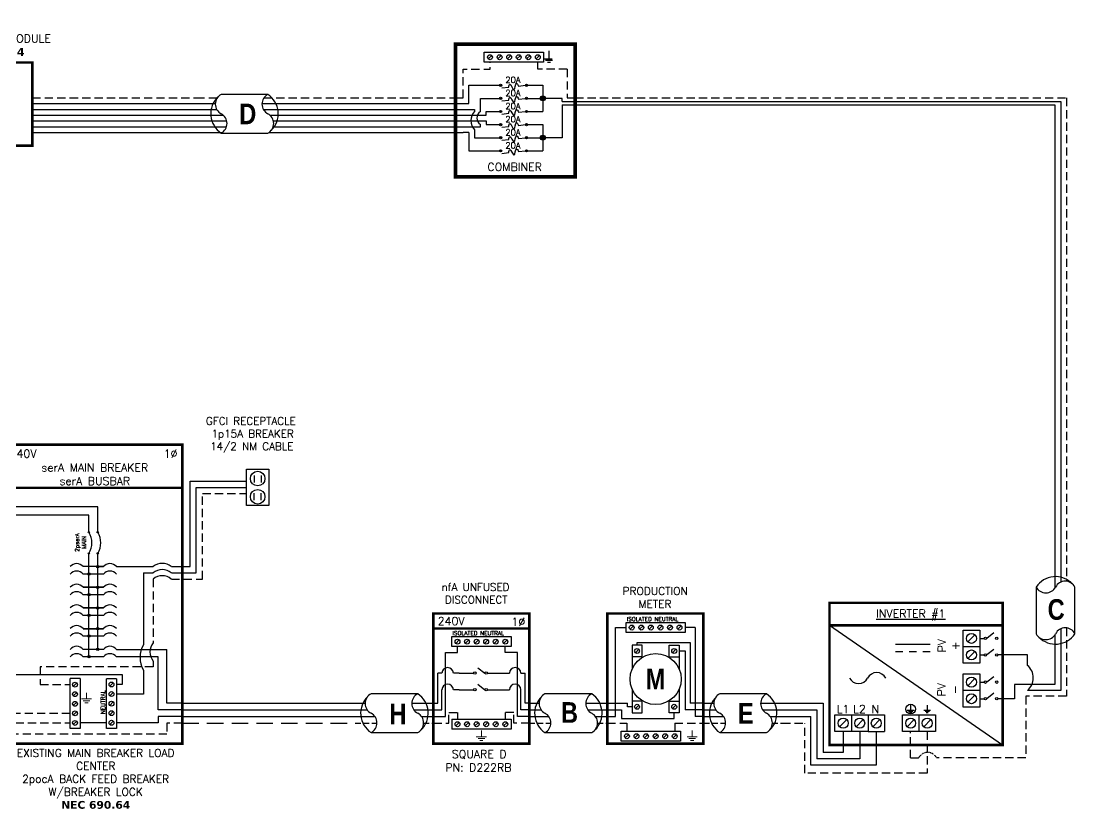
# Model space of a CAD drawing. Header units: feet. Extents: x 6863 to 7633, y 20870 to 21417.
# Drawn here: x 7138.5 to 7618, y 21059.2 to 21417.4 of the extents above; entities that cross this region are included whole.
import ezdxf

# ---------------------------------------------------------------- set-up
doc = ezdxf.new("R2010")
doc.units = ezdxf.units.FT
doc.header["$MEASUREMENT"] = 0
doc.linetypes.add('DASHED', pattern=[0.75, 0.5, -0.25])
doc.linetypes.add('HIDDEN', pattern=[0.375, 0.25, -0.125])
doc.layers.add('TEXT', color=7, linetype='Continuous')
doc.layers.add('Z - TITLEBLOCK TXT', color=7, linetype='Continuous')
doc.styles.add('ONE LINE TXT', font='techb___.ttf')
doc.styles.get("Standard").update_dxf_attribs({"font": 'simplex.shx'})

# ---------------------------------------------------------------- blocks, each defined once
blk = doc.blocks.new('3stringCombiner')
at = {"linetype": 'Continuous'}
h = blk.add_hatch(color=7, dxfattribs=at)
h.dxf.hatch_style = 1
edge = h.paths.add_edge_path()
edge.add_arc((20.51, 41.65), 0.513, 0, 360)
h = blk.add_hatch(color=7, dxfattribs=at)
h.dxf.hatch_style = 1
edge = h.paths.add_edge_path()
edge.add_arc((32.29, 41.65), 0.513, 0, 360)
h = blk.add_hatch(color=7, dxfattribs=at)
h.dxf.hatch_style = 1
edge = h.paths.add_edge_path()
edge.add_arc((20.51, 35.69), 0.513, 0, 360)
h = blk.add_hatch(color=7, dxfattribs=at)
h.dxf.hatch_style = 1
edge = h.paths.add_edge_path()
edge.add_arc((32.29, 35.69), 0.513, 0, 360)
h = blk.add_hatch(color=254, dxfattribs=at)
h.dxf.hatch_style = 1
edge = h.paths.add_edge_path()
edge.add_arc((39.7, 35.69), 1.11, 0, 360)
h = blk.add_hatch(color=7, dxfattribs=at)
h.dxf.hatch_style = 1
edge = h.paths.add_edge_path()
edge.add_arc((20.51, 29.73), 0.513, 0, 360)
h = blk.add_hatch(color=7, dxfattribs=at)
h.dxf.hatch_style = 1
edge = h.paths.add_edge_path()
edge.add_arc((32.29, 29.73), 0.513, 0, 360)
h = blk.add_hatch(color=253, dxfattribs=at)
h.dxf.hatch_style = 1
edge = h.paths.add_edge_path()
edge.add_arc((20.51, 23.77), 0.513, 0, 360)
h = blk.add_hatch(color=253, dxfattribs=at)
h.dxf.hatch_style = 1
edge = h.paths.add_edge_path()
edge.add_arc((32.29, 23.77), 0.513, 0, 360)
h = blk.add_hatch(color=253, dxfattribs=at)
h.dxf.hatch_style = 1
edge = h.paths.add_edge_path()
edge.add_arc((20.51, 17.8), 0.513, 0, 360)
h = blk.add_hatch(color=253, dxfattribs=at)
h.dxf.hatch_style = 1
edge = h.paths.add_edge_path()
edge.add_arc((32.29, 17.8), 0.513, 0, 360)
h = blk.add_hatch(color=254, dxfattribs=at)
h.dxf.hatch_style = 1
edge = h.paths.add_edge_path()
edge.add_arc((39.7, 17.8), 1.11, 0, 360)
h = blk.add_hatch(color=253, dxfattribs=at)
h.dxf.hatch_style = 1
edge = h.paths.add_edge_path()
edge.add_arc((20.51, 11.84), 0.513, 0, 360)
h = blk.add_hatch(color=253, dxfattribs=at)
h.dxf.hatch_style = 1
edge = h.paths.add_edge_path()
edge.add_arc((32.29, 11.84), 0.513, 0, 360)
at = {"color": 1, "linetype": 'Continuous'}
for p, q in [((13.11, 52.12), (13.11, 56.66)), ((13.11, 56.66), (40.06, 56.66)), ((40.06, 56.66), (40.06, 52.12)), ((40.06, 52.12), (13.11, 52.12)), ((21.11, 40.47), (24.21, 40.81)), ((28.68, 41.3), (31.78, 41.65)), ((21.12, 34.51), (24.22, 34.85)), ((28.69, 35.34), (31.79, 35.69)), ((21.12, 28.54), (24.22, 28.89)), ((28.69, 29.38), (31.79, 29.73)), ((21.11, 22.58), (24.21, 22.93)), ((28.68, 23.42), (31.78, 23.77)), ((21.12, 16.62), (24.22, 16.97)), ((28.69, 17.46), (31.79, 17.8)), ((21.12, 10.66), (24.22, 11.01)), ((28.69, 11.5), (31.79, 11.84))]:
    blk.add_line(p, q, dxfattribs=at)
at = {"color": 4, "linetype": 'Continuous'}
for p, q in [((16.49, 55.18), (14.92, 53.6)), ((20.84, 55.18), (19.27, 53.6)), ((25.19, 55.18), (23.62, 53.6)), ((29.54, 55.18), (27.97, 53.6)), ((33.89, 55.18), (32.32, 53.6)), ((38.25, 55.18), (36.67, 53.6))]:
    blk.add_line(p, q, dxfattribs=at)
at = {"color": 92, "linetype": 'HIDDEN', "ltscale": 15}
for p, q in [((37.46, 49.04), (37.46, 52.12)), ((50.81, 49.04), (37.46, 49.04)), ((50.81, 49.04), (50.81, 35.92)), ((0, 35.92), (3.44, 35.92)), ((50.81, 35.92), (54.46, 35.92))]:
    blk.add_line(p, q, dxfattribs=at)
at = {"color": 7, "linetype": 'Continuous'}
for p, q in [((48.55, 35.69), (39.7, 35.69)), ((48.55, 34.31), (48.55, 35.69)), ((48.55, 34.31), (54.46, 34.31)), ((0, 33.3), (3.44, 33.3)), ((0, 28.06), (3.43, 28.06)), ((0, 22.81), (3.44, 22.81))]:
    blk.add_line(p, q, dxfattribs=at)
at = {"color": 253, "linetype": 'Continuous'}
for p, q in [((0, 30.68), (3.44, 30.68)), ((48.55, 32.71), (48.55, 17.8)), ((48.55, 32.71), (54.46, 32.71)), ((0, 25.43), (3.44, 25.43)), ((0, 20.19), (3.44, 20.19)), ((6.06, 20.19), (6.06, 11.84)), ((48.55, 17.8), (39.7, 17.8)), ((6.06, 11.84), (13.92, 11.84))]:
    blk.add_line(p, q, dxfattribs=at)
at = {"lineweight": 50, "const_width": 1.71}
blk.add_lwpolyline([(54.46, 0), (0, 0), (0, 60.34), (54.46, 60.34)], close=True, dxfattribs=at)
blk.add_lwpolyline([(54.46, 0), (0, 0), (0, 60.34), (54.46, 60.34)], close=True, dxfattribs=at)
at = {"color": 92, "linetype": 'HIDDEN', "ltscale": 15, "flags": 128}
for points in [[(40.18, 53.74), (44.87, 53.74)], [(44.05, 52.87), (41, 52.87)], [(42.53, 57.24), (42.53, 53.74)], [(3.44, 35.92), (3.44, 49.04), (15.71, 49.04), (15.71, 52.12)], [(43.24, 52.01), (41.81, 52.01)]]:
    blk.add_lwpolyline(points, dxfattribs=at)
at = {"color": 7, "linetype": 'Continuous', "flags": 128}
for points in [[(3.44, 33.3), (6.06, 33.3), (6.06, 41.65), (13.92, 41.65)], [(13.92, 41.65), (20.51, 41.65)], [(32.29, 41.65), (39.7, 41.65)], [(39.7, 41.65), (39.7, 29.73)], [(11.3, 29.73), (11.3, 35.69), (13.92, 35.69)], [(13.92, 35.69), (20.51, 35.69)], [(13.92, 35.69), (20.51, 35.69)], [(32.29, 35.69), (39.7, 35.69)], [(3.43, 28.06), (13.92, 28.06), (13.92, 29.73)], [(13.92, 29.73), (20.51, 29.73)], [(13.92, 29.73), (20.51, 29.73)], [(32.29, 29.73), (39.7, 29.73)], [(3.44, 22.81), (11.3, 22.81), (11.3, 23.77)]]:
    blk.add_lwpolyline(points, dxfattribs=at)
at = {"color": 253, "linetype": 'Continuous', "flags": 128}
for points in [[(3.44, 30.68), (8.68, 30.68), (8.68, 29.73)], [(3.44, 25.43), (13.92, 25.43), (13.92, 23.77)], [(6.06, 20.19), (3.44, 20.19)], [(8.68, 21.46), (8.68, 17.8), (13.92, 17.8)], [(13.92, 23.77), (20.51, 23.77)], [(13.92, 23.77), (20.51, 23.77)], [(32.29, 23.77), (39.7, 23.77)], [(39.7, 23.77), (39.7, 11.84)], [(13.92, 17.8), (20.51, 17.8)], [(13.92, 17.8), (20.51, 17.8)], [(32.29, 17.8), (39.7, 17.8)], [(13.92, 11.84), (20.51, 11.84)], [(32.29, 11.84), (39.7, 11.84)]]:
    blk.add_lwpolyline(points, dxfattribs=at)
at = {"color": 4, "linetype": 'Continuous'}
for centre in [(15.71, 54.39), (20.06, 54.39), (24.41, 54.39), (28.76, 54.39), (33.11, 54.39), (37.46, 54.39)]:
    blk.add_circle(centre, 1.11, dxfattribs=at)
at = {"color": 7, "linetype": 'Continuous'}
for centre, radius in [((20.51, 41.65), 0.513), ((32.29, 41.65), 0.513), ((20.51, 35.69), 0.513), ((32.29, 35.69), 0.513), ((39.7, 35.69), 1.11), ((39.7, 35.69), 1.11), ((20.51, 29.73), 0.513), ((32.29, 29.73), 0.513), ((39.7, 17.8), 1.11), ((39.7, 17.8), 1.11)]:
    blk.add_circle(centre, radius, dxfattribs=at)
at = {"color": 253, "linetype": 'Continuous'}
for centre in [(20.51, 23.77), (32.29, 23.77), (20.51, 17.8), (32.29, 17.8), (20.51, 11.84), (32.29, 11.84)]:
    blk.add_circle(centre, 0.513, dxfattribs=at)
blk.add_arc((12.9, 25.59), 5.91, 135.6055, 224.3945, dxfattribs=at)
at = {"color": 7, "linetype": 'Continuous'}
blk.add_arc((13.34, 26.75), 3.61, 124.3567, 235.6433, dxfattribs=at)
at = {"color": 1, "linetype": 'Continuous'}
for points in [[(24.21, 40.81), (24.72, 42.21), (26.59, 39.72), (27.74, 42.55), (28.68, 41.3)], [(24.22, 34.85), (24.73, 36.25), (26.6, 33.76), (27.76, 36.59), (28.69, 35.34)], [(24.22, 28.89), (24.73, 30.29), (26.6, 27.8), (27.76, 30.63), (28.69, 29.38)], [(24.21, 22.93), (24.72, 24.33), (26.59, 21.84), (27.74, 24.67), (28.68, 23.42)], [(24.22, 16.97), (24.73, 18.37), (26.6, 15.87), (27.76, 18.71), (28.69, 17.46)], [(24.22, 11.01), (24.73, 12.41), (26.6, 9.91), (27.76, 12.75), (28.69, 11.5)]]:
    blk.add_spline(points, degree=3, dxfattribs=at)
for p in [(22.67, 42.72), (22.68, 36.76), (22.68, 30.8), (22.67, 24.83), (22.68, 18.87), (22.68, 12.91)]:
    blk.add_text('20A', height=2.778, dxfattribs=at).set_placement(p)
at = {"color": 1, "insert": (26.91, 4.5), "char_height": 3.658, "attachment_point": 5}
blk.add_mtext_dynamic_manual_height_columns('COMBINER', width=1.1897, gutter_width=7.17, heights=[0], dxfattribs=at)
blk = doc.blocks.new('*U13')
at = {"color": 7, "linetype": 'Continuous'}
for p, q in [((-7.14, 13.31), (-28.39, 13.31)), ((-28.39, -4.31), (-7.14, -4.31))]:
    blk.add_line(p, q, dxfattribs=at)
at = {"color": 7}
for p, q in [((-35.53, 9), (-31.05, 9)), ((-9.81, 9), (0, 9))]:
    blk.add_line(p, q, dxfattribs=at)
at = {"color": 10}
for p, q in [((-35.53, 6), (-30.11, 6)), ((-8.87, 6), (0, 6))]:
    blk.add_line(p, q, dxfattribs=at)
at = {"color": 253}
for p, q in [((-35.53, 3), (-26.66, 3)), ((-5.41, 3), (0, 3))]:
    blk.add_line(p, q, dxfattribs=at)
at = {"color": 92, "linetype": 'HIDDEN', "ltscale": 10}
for p, q in [((-4.48, 0), (0, 0)), ((-35.53, 0), (-25.72, 0))]:
    blk.add_line(p, q, dxfattribs=at)
at = {"color": 7, "linetype": 'Continuous'}
for centre, start, end in [((-22.54, 4.5), 133.9732, 236.4265), ((-12.99, 4.5), 313.9732, 56.4265)]:
    blk.add_arc(centre, 10.58, start, end, dxfattribs=at)
at = {"linetype": 'Continuous'}
for centre, start, end in [((-26.08, 8.91), 117.6639, 242.3361), ((-4.83, 8.91), 117.6639, 242.3361), ((-30.7, 0.09), 297.6639, 62.3361), ((-9.45, 0.09), 297.6639, 62.3361)]:
    blk.add_arc(centre, 4.98, start, end, dxfattribs=at)
blk = doc.blocks.new('*U20')
at = {"color": 7}
blk.add_line((-79.14, 9), (0, 9), dxfattribs=at)
at = {"color": 10}
blk.add_line((-79.14, 6), (0, 6), dxfattribs=at)
at = {"color": 253}
blk.add_line((-79.14, 3), (0, 3), dxfattribs=at)
at = {"color": 92, "linetype": 'DASHED', "ltscale": 15}
blk.add_line((-79.14, 0), (0, 0), dxfattribs=at)
blk = doc.blocks.new('breakerPanel')
at = {"linetype": 'Continuous'}
h = blk.add_hatch(color=1, dxfattribs=at)
h.dxf.hatch_style = 1
edge = h.paths.add_edge_path()
edge.add_arc((-42.47, 86.8), 0.291, 0, 360)
h = blk.add_hatch(color=1, dxfattribs=at)
h.dxf.hatch_style = 1
edge = h.paths.add_edge_path()
edge.add_arc((-38.44, 86.8), 0.291, 0, 360)
h = blk.add_hatch(color=1, dxfattribs=at)
h.dxf.hatch_style = 1
edge = h.paths.add_edge_path()
edge.add_arc((-42.47, 77.16), 0.291, 0, 360)
h = blk.add_hatch(color=1, dxfattribs=at)
h.dxf.hatch_style = 1
edge = h.paths.add_edge_path()
edge.add_arc((-38.44, 77.16), 0.291, 0, 360)
h = blk.add_hatch(color=1, dxfattribs=at)
h.dxf.hatch_style = 1
edge = h.paths.add_edge_path()
edge.add_arc((-42.47, 67.78), 0.528, 0, 360)
h = blk.add_hatch(color=1, dxfattribs=at)
h.dxf.hatch_style = 1
edge = h.paths.add_edge_path()
edge.add_arc((-38.44, 71.16), 0.528, 0, 360)
h = blk.add_hatch(color=1, dxfattribs=at)
h.dxf.hatch_style = 1
edge = h.paths.add_edge_path()
edge.add_arc((-42.47, 58.38), 0.528, 0, 360)
h = blk.add_hatch(color=1, dxfattribs=at)
h.dxf.hatch_style = 1
edge = h.paths.add_edge_path()
edge.add_arc((-38.44, 61.76), 0.528, 0, 360)
h = blk.add_hatch(color=1, dxfattribs=at)
h.dxf.hatch_style = 1
edge = h.paths.add_edge_path()
edge.add_arc((-38.44, 52.36), 0.528, 0, 360)
h = blk.add_hatch(color=1, dxfattribs=at)
h.dxf.hatch_style = 1
edge = h.paths.add_edge_path()
edge.add_arc((-42.47, 48.98), 0.528, 0, 360)
h = blk.add_hatch(color=1, dxfattribs=at)
h.dxf.hatch_style = 1
edge = h.paths.add_edge_path()
edge.add_arc((-38.44, 42.95), 0.528, 0, 360)
h = blk.add_hatch(color=1, dxfattribs=at)
h.dxf.hatch_style = 1
edge = h.paths.add_edge_path()
edge.add_arc((-42.47, 39.58), 0.528, 0, 360)
h = blk.add_hatch(color=1, dxfattribs=at)
h.dxf.hatch_style = 1
edge = h.paths.add_edge_path()
edge.add_arc((-38.44, 33.55), 0.528, 0, 360)
h = blk.add_hatch(color=1, dxfattribs=at)
h.dxf.hatch_style = 1
edge = h.paths.add_edge_path()
edge.add_arc((-42.47, 30.17), 0.528, 0, 360)
at = {"color": 155, "true_color": 0x647190}
blk.add_line((-80.92, 126.59), (0, 126.59), dxfattribs=at)
at = {"color": 253, "linetype": 'Continuous'}
for p, q in [((-100.73, 90.2), (-100.73, 109.7)), ((-76.04, 90.2), (-100.73, 90.2)), ((-76.04, 90.2), (-76.04, 22.16)), ((-76.04, 22.16), (-27.25, 22.16)), ((-27.25, 22.16), (-27.25, 17.57)), ((-27.25, 17.57), (-29.89, 17.57)), ((-11.01, 0.16), (-29.89, 0.16)), ((0, 3), (-11.01, 3)), ((-11.01, 3), (-11.01, 0.16))]:
    blk.add_line(p, q, dxfattribs=at)
at = {"color": 10, "linetype": 'Continuous'}
for p, q in [((-94.24, 94.51), (-94.24, 109.7)), ((-42.47, 94.51), (-94.24, 94.51)), ((-42.47, 87.09), (-42.47, 94.51)), ((-42.47, 30.17), (-42.47, 76.87)), ((-35.88, 67.78), (-45.04, 67.78)), ((-35.88, 58.38), (-45.04, 58.38)), ((-35.88, 48.98), (-45.04, 48.98)), ((-35.88, 39.58), (-45.04, 39.58)), ((-35.88, 30.17), (-45.04, 30.17)), ((-10.98, 30.17), (-29.89, 30.17)), ((-10.98, 6), (-10.98, 30.17)), ((0, 6), (-10.98, 6))]:
    blk.add_line(p, q, dxfattribs=at)
at = {"color": 7, "linetype": 'Continuous'}
for p, q in [((-87.75, 98.34), (-87.75, 109.7)), ((-38.44, 98.34), (-87.75, 98.34)), ((-38.44, 87.09), (-38.44, 98.34)), ((-38.44, 61.76), (-38.44, 76.87)), ((-35.88, 71.16), (-45.04, 71.16)), ((-38.44, 71.16), (-35.88, 71.16)), ((-45.04, 61.76), (-35.88, 61.76)), ((-35.88, 61.76), (-45.04, 61.76)), ((-38.44, 52.36), (-38.44, 61.76)), ((-45.04, 52.36), (-35.88, 52.36)), ((-35.88, 52.36), (-45.04, 52.36)), ((-38.44, 42.95), (-38.44, 52.36)), ((-45.04, 42.95), (-35.88, 42.95)), ((-35.88, 42.95), (-45.04, 42.95)), ((-38.44, 33.55), (-38.44, 42.95)), ((-35.88, 33.55), (-45.04, 33.55)), ((-6.96, 9), (-6.96, 33.55))]:
    blk.add_line(p, q, dxfattribs=at)
at = {"lineweight": 50}
blk.add_line((-80.92, 106.95), (0, 106.95), dxfattribs=at)
at = {"color": 7}
for p, q in [((-29.89, 33.55), (-6.96, 33.55)), ((0, 9), (-6.96, 9))]:
    blk.add_line(p, q, dxfattribs=at)
at = {"color": 1, "linetype": 'Continuous'}
for p, q in [((-51.03, -2.51), (-51.03, 20.23)), ((-46.49, 20.23), (-51.03, 20.23)), ((-46.49, 20.23), (-46.49, -2.51)), ((-34.43, -2.43), (-34.43, 20.16)), ((-29.89, 20.16), (-34.43, 20.16)), ((-29.89, 20.16), (-29.89, -2.43)), ((-46.49, -2.51), (-51.03, -2.51)), ((-29.89, -2.43), (-34.43, -2.43))]:
    blk.add_line(p, q, dxfattribs=at)
at = {"color": 4, "linetype": 'Continuous'}
for p, q in [((-47.97, 18.28), (-49.55, 16.71)), ((-31.37, 18.35), (-32.94, 16.78)), ((-47.97, 13.93), (-49.55, 12.36)), ((-31.37, 14), (-32.94, 12.43)), ((-31.37, 9.65), (-32.94, 8.08)), ((-47.97, 9.58), (-49.55, 8.01)), ((-47.97, 5.23), (-49.55, 3.66)), ((-31.37, 5.3), (-32.94, 3.73)), ((-47.97, 0.88), (-49.55, -0.69)), ((-31.37, 0.95), (-32.94, -0.62))]:
    blk.add_line(p, q, dxfattribs=at)
at = {"color": 92, "linetype": 'HIDDEN', "ltscale": 15}
for p, q in [((-51.03, 4.44), (-106.89, 4.44)), ((-106.89, 4.44), (-106.89, -4.87)), ((-75.84, -4.96), (-75.84, 0.09)), ((-75.84, 0.09), (-51.03, 0.09)), ((0, 0), (-6.96, 0)), ((-6.96, 0), (-6.96, -4.96)), ((-6.96, -4.96), (-75.84, -4.96)), ((-106.89, -15.1), (-106.89, -24.84))]:
    blk.add_line(p, q, dxfattribs=at)
at = {"color": 92, "linetype": 'Continuous', "ltscale": 15}
blk.add_line((-34.43, 0.09), (-46.49, 0.09), dxfattribs=at)
at = {"lineweight": 50, "const_width": 1.19}
for points in [[(-103.67, 109.7), (-103.67, 126.59), (-84.82, 126.59), (-84.82, 109.7)], [(-80.92, -9.3), (-80.92, 126.59), (0, 126.59), (0, -9.3)]]:
    blk.add_lwpolyline(points, close=True, dxfattribs=at)
at = {"color": 92, "linetype": 'Continuous', "lineweight": 5, "ltscale": 0.05, "flags": 128}
for points in [[(-45.88, 10.97), (-41.2, 10.97)], [(-42.01, 10.1), (-45.07, 10.1)], [(-43.54, 13.81), (-43.54, 10.97)], [(-42.82, 9.23), (-44.25, 9.23)]]:
    blk.add_lwpolyline(points, dxfattribs=at)
at = {"color": 92, "linetype": 'Continuous', "ltscale": 4, "flags": 128}
for points in [[(-115.37, -24.84), (-98.41, -24.84)], [(-101.35, -27.98), (-112.43, -27.98)], [(-104.29, -31.12), (-109.49, -31.12)]]:
    blk.add_lwpolyline(points, dxfattribs=at)
at = {"linetype": 'Continuous'}
blk.add_circle((-94.24, 118.15), 7.15, dxfattribs=at)
at = {"color": 1, "linetype": 'Continuous'}
for centre, radius in [((-42.47, 86.8), 0.291), ((-38.44, 86.8), 0.291), ((-42.47, 77.16), 0.291), ((-38.44, 77.16), 0.291), ((-42.47, 67.78), 0.528), ((-38.44, 71.16), 0.528), ((-42.47, 58.38), 0.528), ((-38.44, 61.76), 0.528), ((-38.44, 52.36), 0.528), ((-42.47, 48.98), 0.528), ((-38.44, 42.95), 0.528), ((-42.47, 39.58), 0.528), ((-38.44, 33.55), 0.528), ((-42.47, 30.17), 0.528)]:
    blk.add_circle(centre, radius, dxfattribs=at)
at = {"color": 4, "linetype": 'Continuous'}
for centre in [(-48.76, 17.49), (-32.16, 17.57), (-48.76, 13.14), (-48.76, 8.79), (-32.16, 13.21), (-32.16, 8.86), (-48.76, 4.44), (-32.16, 4.51), (-48.76, 0.09), (-32.16, 0.16)]:
    blk.add_circle(centre, 1.11, dxfattribs=at)
at = {"color": 7, "linetype": 'Continuous'}
blk.add_circle((-106.89, -9.99), 5.11, dxfattribs=at)
at = {"color": 1, "linetype": 'Continuous'}
for centre, radius, start, end in [((-50.14, 81.98), 9.06, 327.8708, 32.1292), ((-46.11, 81.98), 9.06, 327.8708, 32.1292), ((-48.03, 68.62), 3.93, 40.3392, 139.6608), ((-32.88, 68.62), 3.93, 40.3392, 139.6608), ((-48.03, 65.24), 3.93, 40.3392, 139.6608), ((-32.88, 65.24), 3.93, 40.3392, 139.6608), ((-48.03, 59.21), 3.93, 40.3392, 139.6608), ((-32.88, 59.21), 3.93, 40.3392, 139.6608), ((-48.03, 55.84), 3.93, 40.3392, 139.6608), ((-32.88, 55.84), 3.93, 40.3392, 139.6608), ((-48.03, 49.81), 3.93, 40.3392, 139.6608), ((-32.88, 49.81), 3.93, 40.3392, 139.6608), ((-48.03, 46.43), 3.93, 40.3392, 139.6608), ((-32.88, 46.43), 3.93, 40.3392, 139.6608), ((-48.03, 40.41), 3.93, 40.3392, 139.6608), ((-32.88, 40.41), 3.93, 40.3392, 139.6608), ((-48.03, 37.03), 3.93, 40.3392, 139.6608), ((-32.88, 37.03), 3.93, 40.3392, 139.6608), ((-48.03, 31.01), 3.93, 40.3392, 139.6608), ((-32.88, 31.01), 3.93, 40.3392, 139.6608), ((-48.03, 27.63), 3.93, 40.3392, 139.6608), ((-32.88, 27.63), 3.93, 40.3392, 139.6608)]:
    blk.add_arc(centre, radius, start, end, dxfattribs=at)
at = {"color": 253, "linetype": 'Continuous', "style": 'ONE LINE TXT'}
blk.add_text('M', height=9.38, dxfattribs=at).set_placement((-98.8, 113.43))
at = {"color": 4, "linetype": 'Continuous'}
blk.add_text('NEUTRAL', height=1.874, rotation=90, dxfattribs=at).set_placement((-35.08, 4.08))
at = {"color": 1, "attachment_point": 5}
for s, width, gutter_width, heights, insert, char_height in [('EXISTING\\P120/240V UTILITY METER', 0.0523, 7.17, [0], (-118.95, 118.48), 3.5433), ('240V', 0.1481, 0.75, [0], (-72.39, 122.54), 3.658), ('1∅', 0.1481, 0.75, [0], (-5.31, 122.54), 3.658), ('serA MAIN BREAKER\\PserA BUSBAR', 72.4998, 0.75, [0], (-39.75, 113.14), 3.6576), ('EXISTING MAIN BREAKER LOAD CENTER\\P2pocA BACK FEED BREAKER W/BREAKER LOCK\\P{\\fVerdana|b1|i0|c0|p34;NEC 690.64}', 79.2627, 97.94, [154.49], (-39.35, -25.39), 3.5433)]:
    blk.add_mtext_dynamic_manual_height_columns(s, width=width, gutter_width=gutter_width, heights=heights, dxfattribs=dict(at, insert=insert, char_height=char_height))
at = {"color": 4, "linetype": 'Continuous', "insert": (-46.25, 82.15), "char_height": 1.874, "attachment_point": 5, "rotation": 90}
blk.add_mtext_dynamic_manual_height_columns('2pserA\\PMAIN', width=0.1481, gutter_width=0.75, heights=[0], dxfattribs=at)
at = {"color": 1, "linetype": 'Continuous', "insert": (-110.08, -3.93), "char_height": 9.3833, "attachment_point": 1, "style": 'ONE LINE TXT'}
blk.add_mtext_dynamic_manual_height_columns('{\\W1;\\C256;a}', width=0.1385, gutter_width=2.13, heights=[0], dxfattribs=at)
blk = doc.blocks.new('*U17')
at = {"color": 7}
blk.add_blockref('breakerPanel', (0, 0), dxfattribs=at)
blk = doc.blocks.new('8x8box')
at = {"lineweight": 50, "const_width": 1.19}
blk.add_lwpolyline([(37.78, 0), (0, 0), (0, 37.78), (37.78, 37.78)], close=True, dxfattribs=at)
at = {"color": 1, "char_height": 3.6576, "attachment_point": 5}
for s, width, insert in [(' \\PMOUNTED \\PUNDER SOLAR MODULE\\P{\\fVerdana|b1|i0|c0|p34;NEC 690.34}', 73.0127, (18.01, 51.7)), ('8"x8"  JUNCTION BOX ', 0.4767, (19.03, 19.26))]:
    blk.add_mtext_dynamic_manual_height_columns(s, width=width, gutter_width=7.17, heights=[0], dxfattribs=dict(at, insert=insert))
blk = doc.blocks.new('gfci1')
at = {"color": 7, "linetype": 'Continuous'}
for p, q in [((33.46, 0), (33.46, 38.87)), ((33.46, 38.87), (59.14, 38.87)), ((62.57, 41.42), (62.57, 38.21)), ((65.87, 41.42), (65.87, 38.21)), ((62.57, 30.17), (62.57, 33.39)), ((65.87, 30.17), (65.87, 33.39)), ((0, 0), (16.69, 0)), ((24.94, 0), (33.46, 0))]:
    blk.add_line(p, q, dxfattribs=at)
at = {"color": 253, "linetype": 'Continuous'}
for p, q in [((36.28, -2.82), (36.28, 36.06)), ((36.28, 36.06), (59.14, 36.06)), ((12.22, -2.82), (16.69, -2.82)), ((12.22, -2.82), (12.22, -35.5)), ((24.94, -2.82), (36.28, -2.82)), ((12.22, -47.07), (12.22, -57.95)), ((12.22, -57.95), (0, -57.95))]:
    blk.add_line(p, q, dxfattribs=at)
at = {"color": 7}
blk.add_line((16.69, -45.52), (16.69, -45.52), dxfattribs=at)
at = {"color": 7, "linetype": 'Continuous'}
blk.add_lwpolyline([(59.14, 44.31), (69.3, 44.31), (69.3, 27.81), (59.14, 27.81)], close=True, dxfattribs=at)
for centre in [(64.22, 40.06), (64.22, 31.78)]:
    blk.add_circle(centre, 3.33, dxfattribs=at)
blk.add_arc((20.81, -4.99), 6.47, 50.3905, 129.6095, dxfattribs=at)
at = {"color": 253, "linetype": 'Continuous'}
for centre, radius, start, end in [((20.81, -7.8), 6.47, 50.3905, 129.6095), ((22.72, -41.29), 11.99, 151.1704, 208.8296)]:
    blk.add_arc(centre, radius, start, end, dxfattribs=at)
at = {"layer": 'TEXT', "color": 92, "linetype": 'HIDDEN', "ltscale": 15}
for p, q in [((39.09, -5.63), (39.09, 33.24)), ((39.09, 33.24), (59.14, 33.24)), ((16.69, -5.63), (16.69, -34.69)), ((24.94, -5.63), (39.09, -5.63)), ((16.69, -42.94), (16.69, -45.52)), ((16.69, -45.52), (-34.69, -45.52)), ((-34.69, -45.52), (-34.69, -53.67)), ((-34.69, -53.67), (-21.14, -53.67))]:
    blk.add_line(p, q, dxfattribs=at)
at = {"layer": 'TEXT', "color": 92, "linetype": 'Continuous', "ltscale": 15}
for centre, start, end in [((20.81, -10.62), 50.3905, 129.6095), ((21.67, -38.81), 140.3905, 219.6095)]:
    blk.add_arc(centre, 6.47, start, end, dxfattribs=at)
at = {"layer": 'TEXT', "color": 1, "insert": (27.72, 67.97), "char_height": 3.4544, "attachment_point": 1}
blk.add_mtext_dynamic_manual_height_columns('\\A1;\\pi12.999;GFCI RECEPTACLE\\P\\pi15.467;1p15A BREAKER\\P\\pi14.891;14/2 NM CABLE', width=71.8931, gutter_width=92.23, heights=[24.13], dxfattribs=at)
blk = doc.blocks.new('unfusedDisconnect')
at = {"lineweight": 50}
blk.add_line((-43.61, 43.06), (0, 43.06), dxfattribs=at)
at = {"color": 1, "linetype": 'Continuous'}
for p, q in [((-35.27, 34.78), (-35.27, 39.32)), ((-35.27, 39.32), (-8.32, 39.32)), ((-8.32, 39.32), (-8.32, 34.78)), ((-8.32, 34.78), (-35.27, 34.78)), ((-23.43, 25.18), (-20.16, 22.74)), ((-31.89, 22.73), (-25.32, 22.73)), ((-19.08, 22.73), (-11.7, 22.73)), ((-31.89, 15.2), (-25.32, 15.2)), ((-23.43, 17.65), (-20.16, 15.2)), ((-19.08, 15.2), (-11.7, 15.19)), ((-35.27, 1.76), (-8.32, 1.76)), ((-35.27, 1.76), (-35.27, -2.78)), ((-8.32, 1.76), (-8.32, -2.78)), ((-8.32, -2.78), (-35.27, -2.78))]:
    blk.add_line(p, q, dxfattribs=at)
at = {"color": 4, "linetype": 'Continuous'}
for p, q in [((-31.89, 37.83), (-33.46, 36.26)), ((-27.53, 37.83), (-29.11, 36.26)), ((-23.18, 37.83), (-24.76, 36.26)), ((-18.83, 37.83), (-20.41, 36.26)), ((-14.48, 37.83), (-16.06, 36.26)), ((-10.13, 37.83), (-11.7, 36.26)), ((-31.89, 0.28), (-33.46, -1.3)), ((-27.53, 0.28), (-29.11, -1.3)), ((-23.18, 0.28), (-24.76, -1.3)), ((-18.83, 0.28), (-20.41, -1.3)), ((-14.48, 0.28), (-16.06, -1.3)), ((-10.13, 0.28), (-11.7, -1.3))]:
    blk.add_line(p, q, dxfattribs=at)
at = {"color": 253, "linetype": 'Continuous'}
for p, q in [((-32.67, 32.17), (-32.67, 34.78)), ((-10.92, 32.17), (-10.92, 34.78)), ((-38.16, 3), (-38.16, 32.17)), ((-38.16, 32.17), (-32.67, 32.17)), ((-5.43, 32.17), (-10.92, 32.17)), ((-5.43, 3), (-5.43, 32.17)), ((-43.61, 3), (-38.16, 3)), ((0, 3), (-5.43, 3))]:
    blk.add_line(p, q, dxfattribs=at)
at = {"color": 7, "linetype": 'Continuous'}
for p, q in [((-41.66, 9), (-41.66, 22.73)), ((-39.8, 22.73), (-41.66, 22.73)), ((-31.89, 22.73), (-34.52, 22.73)), ((-11.7, 22.73), (-9.07, 22.73)), ((-3.79, 22.73), (-1.93, 22.73)), ((-1.93, 9), (-1.93, 22.73))]:
    blk.add_line(p, q, dxfattribs=at)
at = {"color": 10, "linetype": 'Continuous'}
for p, q in [((-39.8, 6), (-39.8, 15.2)), ((-31.89, 15.2), (-34.52, 15.2)), ((-11.7, 15.2), (-9.07, 15.2)), ((-3.79, 6), (-3.79, 15.2)), ((-43.61, 6), (-39.8, 6)), ((0, 6), (-3.79, 6))]:
    blk.add_line(p, q, dxfattribs=at)
at = {"color": 7}
for p, q in [((-43.61, 9), (-41.66, 9)), ((0, 9), (-1.93, 9))]:
    blk.add_line(p, q, dxfattribs=at)
at = {"color": 92, "linetype": 'HIDDEN', "ltscale": 15}
for p, q in [((-36.58, 0), (-36.58, 4.9)), ((-36.58, 4.9), (-32.67, 4.9)), ((-32.67, 4.9), (-32.67, 1.76)), ((-7.01, 4.9), (-10.92, 4.9)), ((-10.92, 4.9), (-10.92, 1.76)), ((-7.01, 0), (-7.01, 4.9)), ((-43.61, 0), (-36.58, 0)), ((0, 0), (-7.01, 0))]:
    blk.add_line(p, q, dxfattribs=at)
at = {"lineweight": 50, "const_width": 1.19}
blk.add_lwpolyline([(-43.61, -9.34), (-43.61, 49.84), (0, 49.84), (0, -9.34)], close=True, dxfattribs=at)
at = {"color": 92, "linetype": 'Continuous', "lineweight": 5, "ltscale": 0.05, "flags": 128}
for points in [[(-21.8, -3.32), (-21.8, -6.17)], [(-24.14, -6.17), (-19.45, -6.17)], [(-20.27, -7.03), (-23.32, -7.03)], [(-21.08, -7.9), (-22.51, -7.9)]]:
    blk.add_lwpolyline(points, dxfattribs=at)
at = {"color": 4, "linetype": 'Continuous'}
for centre in [(-32.67, 37.05), (-28.32, 37.05), (-23.97, 37.05), (-19.62, 37.05), (-15.27, 37.05), (-10.92, 37.05), (-32.67, -0.51), (-28.32, -0.51), (-23.97, -0.51), (-19.62, -0.51), (-15.27, -0.51), (-10.92, -0.51)]:
    blk.add_circle(centre, 1.11, dxfattribs=at)
at = {"color": 1, "linetype": 'Continuous'}
for centre in [(-24.78, 22.73), (-19.62, 22.73), (-24.78, 15.2), (-19.62, 15.2)]:
    blk.add_circle(centre, 0.541, dxfattribs=at)
at = {"color": 7, "linetype": 'Continuous'}
for centre in [(-37.16, 22.58), (-6.43, 22.58)]:
    blk.add_arc(centre, 2.64, 3.2819, 176.7181, dxfattribs=at)
at = {"color": 10, "linetype": 'Continuous'}
for centre in [(-37.16, 15.04), (-6.43, 15.04)]:
    blk.add_arc(centre, 2.64, 3.2819, 176.7181, dxfattribs=at)
at = {"color": 4, "linetype": 'Continuous'}
blk.add_text('ISOLATED NEUTRAL', height=1.8743, dxfattribs=at).set_placement((-34.91, 39.97))
at = {"color": 1}
for s, width, gutter_width, heights, insert, char_height, attachment_point in [('\\A1;\\pi15.271;nfA UNFUSED \\P\\pi16.834;DISCONNECT', 64.922, 0, [11.89], (-55.21, 63.58), 3.4544, 1), ('240V', 0.1481, 0.75, [0], (-35.55, 46.4), 3.658, 5), ('1∅', 0.1481, 0.75, [0], (-4.98, 46.1), 3.658, 5), ('\\A1;\\pi11.999,t30.287;SQUARE D\\P\\pi9.0377,t27.326;PN: D222RB', 51.6906, 0.203, [45.94], (-47.25, -12.27), 3.6576, 1)]:
    blk.add_mtext_dynamic_manual_height_columns(s, width=width, gutter_width=gutter_width, heights=heights, dxfattribs=dict(at, insert=insert, char_height=char_height, attachment_point=attachment_point))
blk = doc.blocks.new('productionMeter')
at = {"color": 253, "linetype": 'Continuous'}
for p, q in [((-39.9, 3), (-39.9, 43.45)), ((-39.9, 43.45), (-35.13, 43.45)), ((-3.71, 43.45), (-8.18, 43.45)), ((-3.71, 43.45), (-3.71, 3)), ((-43.61, 3), (-39.9, 3)), ((0, 3), (-3.71, 3))]:
    blk.add_line(p, q, dxfattribs=at)
at = {"color": 1, "linetype": 'Continuous'}
for p, q in [((-35.13, 41.18), (-35.13, 45.72)), ((-35.13, 45.72), (-8.18, 45.72)), ((-8.18, 45.72), (-8.18, 41.18)), ((-8.18, 41.18), (-35.13, 41.18)), ((-32.38, 35.4), (-32.38, 24.5)), ((-27.84, 35.4), (-32.38, 35.4)), ((-27.84, 29.86), (-27.84, 35.4)), ((-15.47, 29.86), (-15.47, 35.4)), ((-15.47, 35.4), (-10.93, 35.4)), ((-10.93, 35.4), (-10.93, 24.5)), ((-27.84, 30.21), (-32.38, 30.21)), ((-15.47, 30.21), (-10.93, 30.21)), ((-32.38, 15.55), (-32.38, 4.64)), ((-10.93, 15.55), (-10.93, 4.64)), ((-27.84, 10.04), (-32.38, 10.04)), ((-27.84, 4.64), (-27.84, 10.18)), ((-15.47, 4.64), (-15.47, 10.18)), ((-15.47, 10.04), (-10.93, 10.04)), ((-32.38, 4.64), (-27.84, 4.64)), ((-10.93, 4.64), (-15.47, 4.64)), ((-37.32, -8.24), (-37.32, -3.7)), ((-37.32, -3.7), (-10.37, -3.7)), ((-10.37, -3.7), (-10.37, -8.24)), ((-10.37, -8.24), (-37.32, -8.24))]:
    blk.add_line(p, q, dxfattribs=at)
at = {"color": 4, "linetype": 'Continuous'}
for p, q in [((-31.74, 44.23), (-33.32, 42.66)), ((-27.39, 44.23), (-28.97, 42.66)), ((-23.04, 44.23), (-24.62, 42.66)), ((-18.69, 44.23), (-20.26, 42.66)), ((-14.34, 44.23), (-15.91, 42.66)), ((-9.99, 44.23), (-11.56, 42.66)), ((-29.33, 33.59), (-30.9, 32.02)), ((-12.41, 33.59), (-13.98, 32.02)), ((-29.33, 8.23), (-30.9, 6.66)), ((-12.41, 8.23), (-13.98, 6.66)), ((-33.93, -5.19), (-35.51, -6.76)), ((-29.58, -5.19), (-31.15, -6.76)), ((-25.23, -5.19), (-26.8, -6.76)), ((-20.88, -5.19), (-22.45, -6.76)), ((-16.53, -5.19), (-18.1, -6.76)), ((-12.18, -5.19), (-13.75, -6.76))]:
    blk.add_line(p, q, dxfattribs=at)
at = {"color": 7}
for p, q in [((-30.11, 35.4), (-30.11, 36.59)), ((-30.11, 36.59), (-5.98, 36.59)), ((-5.98, 36.59), (-5.98, 9)), ((-43.61, 9), (-34.54, 9)), ((-34.54, 7.44), (-34.54, 9)), ((-32.38, 7.44), (-34.54, 7.44)), ((0, 9), (-5.98, 9))]:
    blk.add_line(p, q, dxfattribs=at)
at = {"color": 10, "linetype": 'Continuous'}
for p, q in [((-10.93, 32.81), (-8.25, 32.81)), ((-8.25, 32.81), (-8.25, 6)), ((-43.61, 6), (-37.24, 6)), ((-37.24, 6), (-37.24, 2.05)), ((0, 6), (-8.25, 6)), ((-37.24, 2.05), (-13.2, 2.05)), ((-13.2, 2.05), (-13.2, 4.64))]:
    blk.add_line(p, q, dxfattribs=at)
at = {"color": 92, "linetype": 'HIDDEN', "ltscale": 15}
for p, q in [((-43.61, 0), (-34.72, 0)), ((-12.97, 0), (-12.97, -3.7)), ((-12.97, 0), (0, 0)), ((-34.72, 0), (-34.72, -3.7))]:
    blk.add_line(p, q, dxfattribs=at)
at = {"lineweight": 50, "const_width": 1.19}
blk.add_lwpolyline([(-43.61, -9.34), (-43.61, 49.84), (0, 49.84), (0, -9.34)], close=True, dxfattribs=at)
at = {"color": 92, "linetype": 'Continuous', "lineweight": 5, "ltscale": 0.05, "flags": 128}
for points in [[(-5.04, -3.33), (-5.04, -6.18)], [(-2.7, -6.18), (-7.38, -6.18)], [(-6.57, -7.05), (-3.51, -7.05)], [(-5.76, -7.91), (-4.32, -7.91)]]:
    blk.add_lwpolyline(points, dxfattribs=at)
at = {"color": 4, "linetype": 'Continuous'}
for centre in [(-32.53, 43.45), (-28.18, 43.45), (-23.83, 43.45), (-19.48, 43.45), (-15.13, 43.45), (-10.78, 43.45), (-30.11, 32.81), (-13.2, 32.81), (-30.11, 7.44), (-13.2, 7.44), (-34.72, -5.97), (-30.37, -5.97), (-26.02, -5.97), (-21.67, -5.97), (-17.32, -5.97), (-12.97, -5.97)]:
    blk.add_circle(centre, 1.11, dxfattribs=at)
at = {"linetype": 'Continuous'}
blk.add_circle((-21.65, 20.02), 11.62, dxfattribs=at)
at = {"color": 4, "linetype": 'Continuous'}
blk.add_text('ISOLATED NEUTRAL', height=1.8743, dxfattribs=at).set_placement((-34.77, 46.37))
at = {"color": 253, "linetype": 'Continuous', "style": 'ONE LINE TXT'}
blk.add_text('M', height=9.38, dxfattribs=at).set_placement((-26.21, 15.31))
at = {"color": 1, "insert": (-21.93, 57.08), "char_height": 3.5433, "attachment_point": 5}
blk.add_mtext_dynamic_manual_height_columns('PRODUCTION METER', width=1.3203, gutter_width=7.17, heights=[0], dxfattribs=at)
blk = doc.blocks.new('*U18')
at = {"color": 7}
blk.add_blockref('productionMeter', (0, 0), dxfattribs=at)

msp = doc.modelspace()

# ---------------------------------------------------------------- linework, layer by layer
at = {"color": 7, "linetype": 'Continuous'}
for p, q in [((7250.8, 21384.1), (7229.56, 21384.1)), ((7143.68, 21379.89), (7160.74, 21379.89)), ((7160.74, 21379.89), (7218.31, 21379.89)), ((7218.31, 21379.9), (7226.9, 21379.9)), ((7248.14, 21379.89), (7336.19, 21379.89)), ((7390.65, 21380.91), (7611.54, 21380.91)), ((7611.54, 21380.91), (7611.54, 21162.3)), ((7143.68, 21374.65), (7160.74, 21374.65)), ((7160.74, 21374.65), (7218.31, 21374.65)), ((7218.31, 21374.65), (7230.5, 21374.65)), ((7251.74, 21374.65), (7336.18, 21374.65)), ((7143.68, 21369.4), (7218.31, 21369.4)), ((7218.31, 21369.4), (7232, 21369.4)), ((7253.24, 21369.4), (7336.19, 21369.4)), ((7229.56, 21366.47), (7250.8, 21366.47)), ((7600.37, 21160.07), (7600.37, 21138.83)), ((7617.99, 21138.83), (7617.99, 21160.07)), ((7585.11, 21088.22), (7506.34, 21142.59)), ((7611.54, 21141.05), (7611.54, 21113.05)), ((7552.16, 21133.98), (7536.39, 21133.98)), ((7539.69, 21130.57), (7536.39, 21130.57)), ((7545.92, 21130.57), (7542.63, 21130.57)), ((7552.16, 21130.57), (7548.87, 21130.57)), ((7596.37, 21129.17), (7582.97, 21129.17)), ((7596.37, 21124.45), (7596.37, 21129.17)), ((7611.54, 21113.05), (7596.37, 21113.05)), ((7484.8, 21107.18), (7503.5, 21107.18)), ((7503.5, 21107.18), (7503.5, 21084.79)), ((7512.55, 21094.38), (7512.55, 21084.79)), ((7512.55, 21084.79), (7503.5, 21084.79))]:
    msp.add_line(p, q, dxfattribs=at)
at = {"color": 92, "linetype": 'HIDDEN', "ltscale": 15}
for p, q in [((7390.65, 21382.51), (7614.16, 21382.51)), ((7614.16, 21382.51), (7614.16, 21162.71)), ((7614.16, 21141.46), (7614.16, 21110.43)), ((7614.16, 21110.43), (7595.66, 21110.43)), ((7595.66, 21110.43), (7595.66, 21082.35)), ((7484.8, 21098.18), (7495.15, 21098.18)), ((7495.15, 21075.48), (7495.15, 21098.18)), ((7543.26, 21082.35), (7543.26, 21094.38)), ((7550.8, 21094.38), (7550.8, 21075.48)), ((7543.26, 21082.35), (7546.86, 21082.35)), ((7595.66, 21082.35), (7555.1, 21082.35)), ((7550.8, 21075.48), (7495.15, 21075.48))]:
    msp.add_line(p, q, dxfattribs=at)
at = {"color": 253, "linetype": 'Continuous'}
for p, q in [((7390.65, 21379.3), (7608.92, 21379.3)), ((7608.92, 21379.3), (7608.92, 21159.63)), ((7143.68, 21377.27), (7160.74, 21377.27)), ((7160.74, 21377.27), (7218.31, 21377.27)), ((7218.31, 21377.27), (7227.52, 21377.27)), ((7248.77, 21377.27), (7336.19, 21377.27)), ((7143.68, 21372.03), (7160.74, 21372.03)), ((7160.74, 21372.03), (7218.31, 21372.03)), ((7218.31, 21372.03), (7232.09, 21372.03)), ((7253.33, 21372.03), (7336.19, 21372.03)), ((7143.68, 21366.78), (7218.31, 21366.78)), ((7218.31, 21366.78), (7230.07, 21366.78)), ((7251.31, 21366.78), (7336.19, 21366.78)), ((7608.92, 21138.39), (7608.92, 21115.68)), ((7608.92, 21115.68), (7590.46, 21115.68)), ((7590.46, 21115.68), (7590.46, 21109.28)), ((7590.46, 21109.28), (7582.97, 21109.28)), ((7484.8, 21101.18), (7497.89, 21101.18)), ((7497.89, 21079.02), (7497.89, 21101.18)), ((7527.62, 21094.38), (7527.62, 21079.02)), ((7527.62, 21079.02), (7497.89, 21079.02))]:
    msp.add_line(p, q, dxfattribs=at)
at = {"color": 1, "linetype": 'Continuous'}
for p, q in [((7567.15, 21125.41), (7567.15, 21140.48)), ((7567.15, 21140.48), (7574.69, 21140.48)), ((7567.15, 21125.41), (7567.15, 21140.48)), ((7574.69, 21140.48), (7574.69, 21125.41)), ((7574.69, 21140.48), (7574.69, 21132.94)), ((7581.12, 21139.17), (7577.85, 21136.73)), ((7574.69, 21136.71), (7576.73, 21136.71)), ((7574.69, 21132.94), (7567.15, 21132.94)), ((7581.12, 21131.64), (7577.85, 21129.19)), ((7574.69, 21125.41), (7567.15, 21125.41)), ((7574.69, 21129.17), (7576.73, 21129.17)), ((7567.15, 21105.51), (7567.15, 21120.58)), ((7567.15, 21120.58), (7574.69, 21120.58)), ((7574.69, 21120.58), (7574.69, 21113.05)), ((7574.69, 21116.81), (7576.73, 21116.81)), ((7581.12, 21119.27), (7577.85, 21116.83)), ((7574.69, 21113.05), (7567.15, 21113.05)), ((7574.69, 21113.05), (7574.69, 21105.51)), ((7581.12, 21111.74), (7577.85, 21109.3)), ((7574.69, 21109.28), (7576.73, 21109.28)), ((7508.79, 21101.92), (7523.86, 21101.92)), ((7508.79, 21094.38), (7508.79, 21101.92)), ((7508.79, 21101.92), (7516.32, 21101.92)), ((7516.32, 21101.92), (7516.32, 21094.38)), ((7523.86, 21101.92), (7523.86, 21094.38)), ((7523.86, 21101.92), (7531.39, 21101.92)), ((7531.39, 21101.92), (7531.39, 21094.38)), ((7539.49, 21101.92), (7554.56, 21101.92)), ((7539.49, 21094.38), (7539.49, 21101.92)), ((7539.49, 21101.92), (7547.03, 21101.92)), ((7547.03, 21101.92), (7547.03, 21094.38)), ((7554.56, 21101.92), (7554.56, 21094.38)), ((7574.69, 21105.51), (7567.15, 21105.51)), ((7523.86, 21094.38), (7508.79, 21094.38)), ((7523.86, 21094.38), (7531.39, 21094.38)), ((7554.56, 21094.38), (7539.49, 21094.38))]:
    msp.add_line(p, q, dxfattribs=at)
at = {"color": 4, "linetype": 'Continuous'}
for p, q in [((7572.53, 21138.32), (7569.31, 21135.1)), ((7572.53, 21130.78), (7569.31, 21127.57)), ((7572.53, 21118.42), (7569.31, 21115.21)), ((7572.53, 21110.89), (7569.31, 21107.67)), ((7514.16, 21099.76), (7510.95, 21096.54)), ((7521.7, 21099.76), (7518.48, 21096.54)), ((7529.23, 21099.76), (7526.02, 21096.54)), ((7544.87, 21099.76), (7541.65, 21096.54)), ((7552.4, 21099.76), (7549.19, 21096.54))]:
    msp.add_line(p, q, dxfattribs=at)
at = {"color": 10, "linetype": 'Continuous'}
for p, q in [((7484.8, 21104.18), (7500.56, 21104.18)), ((7500.56, 21104.18), (7500.56, 21081.99)), ((7520.09, 21094.38), (7520.09, 21081.99)), ((7520.09, 21081.99), (7500.56, 21081.99))]:
    msp.add_line(p, q, dxfattribs=at)
at = {"color": 7, "lineweight": 50, "const_width": 1.19}
msp.add_lwpolyline([(7506.34, 21088.22), (7506.34, 21152.87), (7585.11, 21152.87), (7585.11, 21088.22)], close=True, dxfattribs=at)
at = {"lineweight": 50, "const_width": 1.19}
msp.add_lwpolyline([(7506.34, 21142.59), (7506.34, 21152.87), (7585.11, 21152.87), (7585.11, 21142.59)], close=True, dxfattribs=at)
at = {"color": 92, "linetype": 'Continuous', "flags": 128}
for points in [[(7543.26, 21106.33), (7543.26, 21104.03)], [(7550.8, 21106.33), (7550.79, 21104.03)], [(7541.72, 21104.03), (7544.8, 21104.03)], [(7544.26, 21103.46), (7542.26, 21103.46)], [(7543.73, 21102.89), (7542.79, 21102.89)], [(7549.26, 21104.03), (7552.33, 21104.03)], [(7551.8, 21103.46), (7549.79, 21103.46)], [(7551.27, 21102.89), (7550.32, 21102.89)]]:
    msp.add_lwpolyline(points, dxfattribs=at)
at = {"color": 4, "linetype": 'Continuous'}
for centre in [(7570.92, 21136.71), (7570.92, 21129.17), (7570.92, 21116.81), (7570.92, 21109.28), (7512.55, 21098.15), (7520.09, 21098.15), (7527.62, 21098.15), (7543.26, 21098.15), (7550.8, 21098.15)]:
    msp.add_circle(centre, 2.27, dxfattribs=at)
at = {"color": 1, "linetype": 'Continuous'}
for centre in [(7577.27, 21136.71), (7582.43, 21136.71), (7577.27, 21129.17), (7582.43, 21129.17), (7577.27, 21116.81), (7582.43, 21116.81), (7577.27, 21109.28), (7582.43, 21109.28)]:
    msp.add_circle(centre, 0.541, dxfattribs=at)
at = {"color": 92, "linetype": 'Continuous'}
msp.add_circle((7543.26, 21104.58), 2.17, dxfattribs=at)
at = {"color": 7, "linetype": 'Continuous'}
for centre, start, end in [((7244.95, 21375.29), 313.9732, 56.4265), ((7235.41, 21375.29), 133.9732, 236.4265), ((7609.18, 21154.22), 43.9732, 146.4265), ((7609.18, 21144.68), 223.9732, 326.4265)]:
    msp.add_arc(centre, 10.58, start, end, dxfattribs=at)
at = {"linetype": 'Continuous'}
for centre, radius, start, end in [((7604.77, 21162.38), 4.98, 207.6639, 332.3361), ((7613.59, 21157.76), 4.98, 27.6639, 152.3361), ((7613.59, 21136.52), 4.98, 27.6639, 152.3361), ((7604.77, 21141.14), 4.98, 207.6639, 332.3361), ((7527.81, 21116.53), 4.65, 27.6639, 152.3361), ((7591.6, 21118.75), 7.43, 309.9338, 50.0662), ((7519.57, 21120.85), 4.65, 207.6639, 332.3361)]:
    msp.add_arc(centre, radius, start, end, dxfattribs=at)
at = {"color": 92, "linetype": 'HIDDEN', "ltscale": 0.3}
msp.add_arc((7550.98, 21080.19), 4.65, 27.6639, 152.3361, dxfattribs=at)
at = {"layer": 'TEXT', "color": 92, "linetype": 'HIDDEN', "ltscale": 15}
for p, q in [((7143.68, 21382.51), (7160.74, 21382.51)), ((7160.74, 21382.51), (7218.31, 21382.51)), ((7218.31, 21382.51), (7227.77, 21382.51)), ((7249.01, 21382.51), (7336.19, 21382.51))]:
    msp.add_line(p, q, dxfattribs=at)
at = {"layer": 'Z - TITLEBLOCK TXT', "linetype": 'Continuous'}
for centre, start, end in [((7231.87, 21379.69), 117.6639, 242.3361), ((7253.11, 21379.69), 117.6639, 242.3361), ((7227.25, 21370.88), 297.6639, 62.3361), ((7248.49, 21370.88), 297.6639, 62.3361)]:
    msp.add_arc(centre, 4.98, start, end, dxfattribs=at)

# ---------------------------------------------------------------- block references
at = {"color": 7}
for name, p in [('8x8box', (7105.9, 21360.81)), ('3stringCombiner', (7336.19, 21346.59)), ('gfci1', (7181.96, 21169.34)), ('*U17', (7211.85, 21098.18)), ('unfusedDisconnect', (7369.76, 21098.18)), ('*U18', (7448.9, 21098.18)), ('*U13', (7326.15, 21098.18)), ('*U13', (7405.29, 21098.18)), ('*U13', (7484.8, 21098.18)), ('*U20', (7290.99, 21098.18))]:
    msp.add_blockref(name, p, dxfattribs=at)

# ---------------------------------------------------------------- texts
at = {"color": 1, "linetype": 'Continuous'}
msp.add_text('%%UINVERTER #1', height=3.6576, dxfattribs=at).set_placement((7527.55, 21146.14))
at = {"color": 1, "linetype": 'Continuous', "char_height": 9.3833, "attachment_point": 1, "style": 'ONE LINE TXT'}
for s, insert in [('{\\W1;\\C256;D}', (7237.79, 21379.92)), ('{\\W1;\\C256;C}', (7605.58, 21154.55)), ('{\\W1;\\C256;B}', (7384.15, 21107.71)), ('{\\W1;\\C256;E}', (7464.65, 21107.31))]:
    msp.add_mtext_dynamic_manual_height_columns(s, width=0.1385, gutter_width=2.13, heights=[0], dxfattribs=dict(at, insert=insert))
at = {"color": 1, "char_height": 3.658, "attachment_point": 5, "rotation": 90}
for s, width, insert in [('PV +', 2.8378, (7560.53, 21133.35)), ('PV -', 2.8013, (7560.3, 21113.37))]:
    msp.add_mtext_dynamic_manual_height_columns(s, width=width, gutter_width=0.75, heights=[0], dxfattribs=dict(at, insert=insert))
at = {"color": 1, "attachment_point": 5}
for s, insert, char_height in [('L1', (7512.5, 21104.56), 3.658), ('L2', (7519.96, 21104.59), 3.658), ('N', (7527.21, 21104.53), 3.66)]:
    msp.add_mtext_dynamic_manual_height_columns(s, width=0.1481, gutter_width=0.75, heights=[0], dxfattribs=dict(at, insert=insert, char_height=char_height))
at = {"layer": 'Z - TITLEBLOCK TXT', "color": 1, "linetype": 'Continuous', "insert": (7306.13, 21107.05), "char_height": 9.3833, "attachment_point": 1, "style": 'ONE LINE TXT'}
msp.add_mtext_dynamic_manual_height_columns('{\\W1;\\C256;H}', width=0.1385, gutter_width=2.13, heights=[0], dxfattribs=at)

doc.saveas('drawing.dxf')
